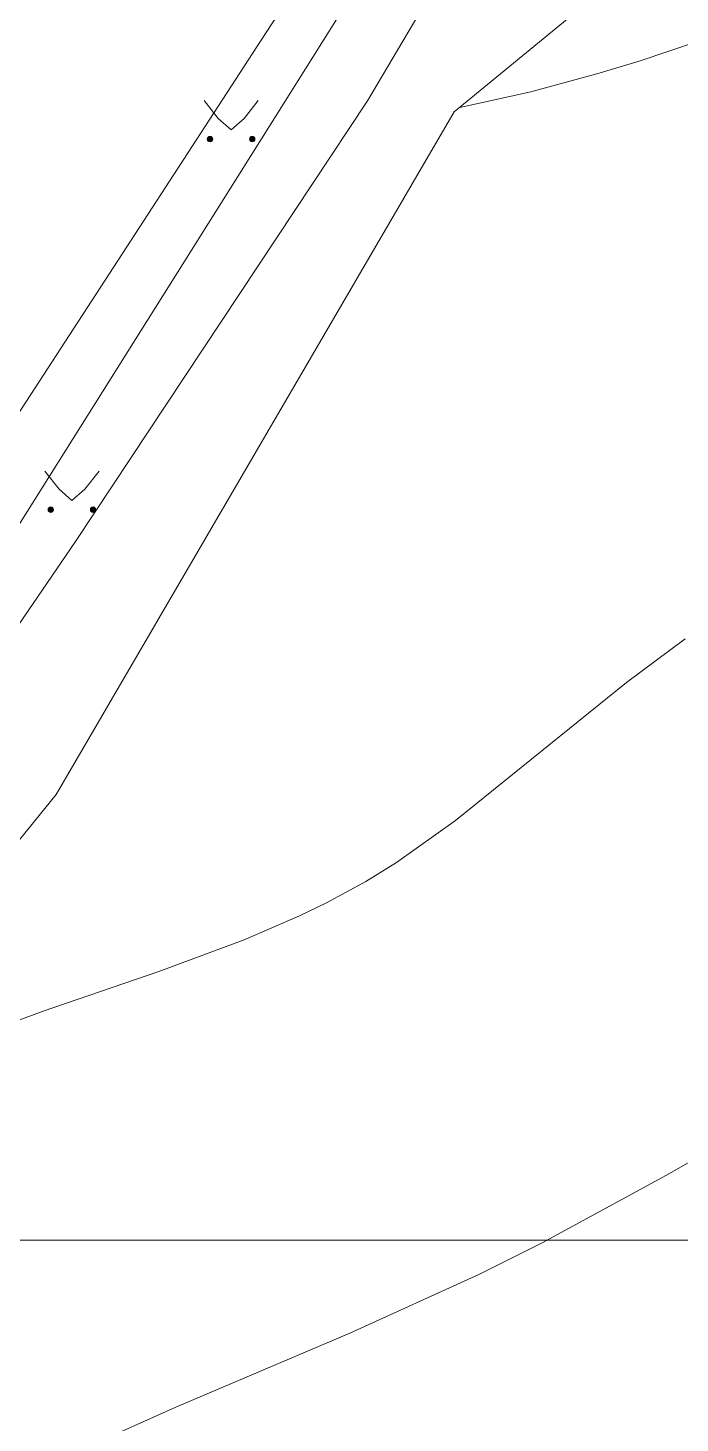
# Model space of a CAD drawing. Extents: x 1000 to 4000, y -5000 to -1000.
# Drawn here: x 1710.2 to 1733.7, y -4717.5 to -4667.2 of the extents above; entities that cross this region are included whole.
import ezdxf

# ---------------------------------------------------------------- set-up
doc = ezdxf.new("R2010")
doc.units = 0
doc.header["$MEASUREMENT"] = 0
for name, color, linetype in [('границы команд_1', 10, 'CONTINUOUS'), ('СЛОЙ_11', 7, 'CONTINUOUS'), ('СЛОЙ_24', 7, 'CONTINUOUS'), ('СЛОЙ_37', 7, 'CONTINUOUS'), ('СЛОЙ_41', 7, 'CONTINUOUS'), ('СЛОЙ_50', 7, 'CONTINUOUS')]:
    doc.layers.add(name, color=color, linetype=linetype)

msp = doc.modelspace()

# ---------------------------------------------------------------- linework, layer by layer
at = {"layer": 'границы команд_1', "color": 251, "lineweight": 0}
msp.add_lwpolyline([(1033.439, -1863.261), (3102.461, -1863.261), (3102.461, -4710.896), (1033.439, -4710.896)], close=True, dxfattribs=at)
at = {"layer": 'СЛОЙ_11', "color": 253, "linetype": 'Continuous', "lineweight": 0}
msp.add_lwpolyline([(1729.737, -4649.521), (1731.587, -4650.547), (1707.463, -4688.937), (1691.576, -4710.879), (1670.887, -4737.116), (1652.967, -4759.779)], dxfattribs=at)
at = {"layer": 'СЛОЙ_24', "color": 253, "linetype": 'Continuous', "lineweight": 0}
msp.add_lwpolyline([(1729.737, -4649.521), (1728.177, -4653.03), (1718.778, -4667.388), (1702.413, -4692.549), (1693.317, -4705.62), (1690.641, -4708.743), (1682.748, -4718.29), (1671.378, -4731.406), (1668.657, -4734.35), (1665.781, -4736.269), (1662.927, -4737.786), (1659.36, -4739.124), (1654.455, -4740.463), (1652.76, -4740.909), (1651.757, -4741.89), (1651.133, -4744.835), (1650.018, -4746.753), (1648.502, -4748.448), (1646.406, -4750.188), (1644.224, -4752.619)], dxfattribs=at)
at = {"layer": 'СЛОЙ_37', "color": 253, "linetype": 'Continuous', "lineweight": 0}
for points in [[(1652.877, -4760.626), (1660.77, -4753.845), (1664.381, -4750.544), (1689.705, -4716.059), (1699.33, -4704.133), (1711.911, -4685.724), (1722.424, -4669.849), (1733.617, -4650.934), (1741.019, -4647.454), (1751.908, -4640.227), (1754.455, -4637.436), (1769.679, -4615.679), (1775.576, -4608.566), (1782.811, -4600.448), (1794.103, -4591.662), (1810.958, -4581.285)], [(1740.707, -4657.789), (1725.552, -4670.243), (1711.207, -4694.845), (1694.238, -4715.791), (1675.66, -4741.955), (1663.534, -4757.95), (1653.947, -4764.106), (1651.894, -4764.256), (1641.548, -4757.953), (1626.986, -4745.146), (1603.888, -4728.729), (1601.569, -4721.859)]]:
    msp.add_lwpolyline(points, dxfattribs=at)
at = {"layer": 'СЛОЙ_41', "color": 253, "linetype": 'Continuous', "lineweight": 0}
for p, q in [((1716.538, -4669.839), (1717.048, -4670.489)), ((1718.488, -4669.839), (1717.978, -4670.489)), ((1717.048, -4670.489), (1717.508, -4670.899)), ((1717.978, -4670.489), (1717.508, -4670.899)), ((1710.804, -4683.192), (1711.314, -4683.842)), ((1712.754, -4683.192), (1712.244, -4683.842)), ((1711.314, -4683.842), (1711.774, -4684.252)), ((1712.244, -4683.842), (1711.774, -4684.252))]:
    msp.add_line(p, q, dxfattribs=at)
for centre in [(1716.752, -4671.229), (1718.273, -4671.229), (1711.018, -4684.582), (1712.539, -4684.582)]:
    msp.add_circle(centre, 0.0976, dxfattribs=at)
for points in [[(1716.715, -4671.319), (1716.698, -4671.147), (1716.715, -4671.138)], [(1716.733, -4671.324), (1716.715, -4671.138), (1716.733, -4671.133)], [(1716.715, -4671.319), (1716.715, -4671.138), (1716.733, -4671.324)], [(1716.752, -4671.326), (1716.733, -4671.133), (1716.752, -4671.131)], [(1716.733, -4671.324), (1716.733, -4671.133), (1716.752, -4671.326)], [(1718.236, -4671.319), (1718.219, -4671.147), (1718.236, -4671.138)], [(1718.254, -4671.324), (1718.236, -4671.138), (1718.254, -4671.133)], [(1718.236, -4671.319), (1718.236, -4671.138), (1718.254, -4671.324)], [(1718.273, -4671.326), (1718.254, -4671.133), (1718.273, -4671.131)], [(1718.254, -4671.324), (1718.254, -4671.133), (1718.273, -4671.326)], [(1716.656, -4671.248), (1716.654, -4671.229), (1716.656, -4671.209)], [(1716.662, -4671.266), (1716.656, -4671.209), (1716.662, -4671.191)], [(1716.656, -4671.248), (1716.656, -4671.209), (1716.662, -4671.266)], [(1716.671, -4671.283), (1716.662, -4671.191), (1716.671, -4671.174)], [(1716.662, -4671.266), (1716.662, -4671.191), (1716.671, -4671.283)], [(1716.683, -4671.298), (1716.671, -4671.174), (1716.683, -4671.16)], [(1716.671, -4671.283), (1716.671, -4671.174), (1716.683, -4671.298)], [(1716.698, -4671.31), (1716.683, -4671.16), (1716.698, -4671.147)], [(1716.683, -4671.298), (1716.683, -4671.16), (1716.698, -4671.31)], [(1716.698, -4671.31), (1716.698, -4671.147), (1716.715, -4671.319)], [(1718.177, -4671.248), (1718.175, -4671.229), (1718.177, -4671.209)], [(1718.183, -4671.266), (1718.177, -4671.209), (1718.183, -4671.191)], [(1718.177, -4671.248), (1718.177, -4671.209), (1718.183, -4671.266)], [(1718.192, -4671.283), (1718.183, -4671.191), (1718.192, -4671.174)], [(1718.183, -4671.266), (1718.183, -4671.191), (1718.192, -4671.283)], [(1718.204, -4671.298), (1718.192, -4671.174), (1718.204, -4671.16)], [(1718.192, -4671.283), (1718.192, -4671.174), (1718.204, -4671.298)], [(1718.219, -4671.31), (1718.204, -4671.16), (1718.219, -4671.147)], [(1718.204, -4671.298), (1718.204, -4671.16), (1718.219, -4671.31)], [(1718.219, -4671.31), (1718.219, -4671.147), (1718.236, -4671.319)], [(1710.922, -4684.601), (1710.92, -4684.582), (1710.922, -4684.562)], [(1710.928, -4684.619), (1710.922, -4684.562), (1710.928, -4684.544)], [(1710.922, -4684.601), (1710.922, -4684.562), (1710.928, -4684.619)], [(1710.937, -4684.636), (1710.928, -4684.544), (1710.937, -4684.527)], [(1710.928, -4684.619), (1710.928, -4684.544), (1710.937, -4684.636)], [(1710.949, -4684.651), (1710.937, -4684.527), (1710.949, -4684.513)], [(1710.937, -4684.636), (1710.937, -4684.527), (1710.949, -4684.651)], [(1710.964, -4684.663), (1710.949, -4684.513), (1710.964, -4684.5)], [(1710.949, -4684.651), (1710.949, -4684.513), (1710.964, -4684.663)], [(1710.981, -4684.672), (1710.964, -4684.5), (1710.981, -4684.491)], [(1710.964, -4684.663), (1710.964, -4684.5), (1710.981, -4684.672)], [(1710.999, -4684.677), (1710.981, -4684.491), (1710.999, -4684.486)], [(1710.981, -4684.672), (1710.981, -4684.491), (1710.999, -4684.677)], [(1711.018, -4684.679), (1710.999, -4684.486), (1711.018, -4684.484)], [(1710.999, -4684.677), (1710.999, -4684.486), (1711.018, -4684.679)], [(1712.443, -4684.601), (1712.441, -4684.582), (1712.443, -4684.562)], [(1712.449, -4684.619), (1712.443, -4684.562), (1712.449, -4684.544)], [(1712.443, -4684.601), (1712.443, -4684.562), (1712.449, -4684.619)], [(1712.458, -4684.636), (1712.449, -4684.544), (1712.458, -4684.527)], [(1712.449, -4684.619), (1712.449, -4684.544), (1712.458, -4684.636)], [(1712.47, -4684.651), (1712.458, -4684.527), (1712.47, -4684.513)], [(1712.458, -4684.636), (1712.458, -4684.527), (1712.47, -4684.651)], [(1712.485, -4684.663), (1712.47, -4684.513), (1712.485, -4684.5)], [(1712.47, -4684.651), (1712.47, -4684.513), (1712.485, -4684.663)], [(1712.502, -4684.672), (1712.485, -4684.5), (1712.502, -4684.491)], [(1712.485, -4684.663), (1712.485, -4684.5), (1712.502, -4684.672)], [(1712.52, -4684.677), (1712.502, -4684.491), (1712.52, -4684.486)], [(1712.502, -4684.672), (1712.502, -4684.491), (1712.52, -4684.677)], [(1712.539, -4684.679), (1712.52, -4684.486), (1712.539, -4684.484)], [(1712.52, -4684.677), (1712.52, -4684.486), (1712.539, -4684.679)]]:
    msp.add_solid(points, dxfattribs=at)
at = {"layer": 'СЛОЙ_41', "color": 253, "linetype": 'Continuous', "lineweight": 0, "extrusion": (0, 0, -1)}
for points in [[(-1716.752, -4671.326), (-1716.752, -4671.131), (-1716.771, -4671.324)], [(-1716.771, -4671.324), (-1716.752, -4671.131), (-1716.771, -4671.133)], [(-1716.771, -4671.324), (-1716.771, -4671.133), (-1716.789, -4671.319)], [(-1716.789, -4671.319), (-1716.771, -4671.133), (-1716.789, -4671.138)], [(-1716.789, -4671.319), (-1716.789, -4671.138), (-1716.806, -4671.31)], [(-1716.806, -4671.31), (-1716.789, -4671.138), (-1716.806, -4671.147)], [(-1718.273, -4671.326), (-1718.273, -4671.131), (-1718.292, -4671.324)], [(-1718.292, -4671.324), (-1718.273, -4671.131), (-1718.292, -4671.133)], [(-1718.292, -4671.324), (-1718.292, -4671.133), (-1718.31, -4671.319)], [(-1718.31, -4671.319), (-1718.292, -4671.133), (-1718.31, -4671.138)], [(-1718.31, -4671.319), (-1718.31, -4671.138), (-1718.327, -4671.31)], [(-1718.327, -4671.31), (-1718.31, -4671.138), (-1718.327, -4671.147)], [(-1716.806, -4671.31), (-1716.806, -4671.147), (-1716.821, -4671.298)], [(-1716.821, -4671.298), (-1716.806, -4671.147), (-1716.821, -4671.16)], [(-1716.821, -4671.298), (-1716.821, -4671.16), (-1716.833, -4671.283)], [(-1716.833, -4671.283), (-1716.821, -4671.16), (-1716.833, -4671.174)], [(-1716.833, -4671.283), (-1716.833, -4671.174), (-1716.842, -4671.266)], [(-1716.842, -4671.266), (-1716.833, -4671.174), (-1716.842, -4671.191)], [(-1716.842, -4671.266), (-1716.842, -4671.191), (-1716.848, -4671.248)], [(-1716.848, -4671.248), (-1716.842, -4671.191), (-1716.848, -4671.209)], [(-1716.848, -4671.248), (-1716.848, -4671.209), (-1716.85, -4671.229)], [(-1718.327, -4671.31), (-1718.327, -4671.147), (-1718.342, -4671.298)], [(-1718.342, -4671.298), (-1718.327, -4671.147), (-1718.342, -4671.16)], [(-1718.342, -4671.298), (-1718.342, -4671.16), (-1718.354, -4671.283)], [(-1718.354, -4671.283), (-1718.342, -4671.16), (-1718.354, -4671.174)], [(-1718.354, -4671.283), (-1718.354, -4671.174), (-1718.363, -4671.266)], [(-1718.363, -4671.266), (-1718.354, -4671.174), (-1718.363, -4671.191)], [(-1718.363, -4671.266), (-1718.363, -4671.191), (-1718.369, -4671.248)], [(-1718.369, -4671.248), (-1718.363, -4671.191), (-1718.369, -4671.209)], [(-1718.369, -4671.248), (-1718.369, -4671.209), (-1718.371, -4671.229)], [(-1711.018, -4684.679), (-1711.018, -4684.484), (-1711.037, -4684.677)], [(-1711.037, -4684.677), (-1711.018, -4684.484), (-1711.037, -4684.486)], [(-1711.037, -4684.677), (-1711.037, -4684.486), (-1711.055, -4684.672)], [(-1711.055, -4684.672), (-1711.037, -4684.486), (-1711.055, -4684.491)], [(-1711.055, -4684.672), (-1711.055, -4684.491), (-1711.072, -4684.663)], [(-1711.072, -4684.663), (-1711.055, -4684.491), (-1711.072, -4684.5)], [(-1711.072, -4684.663), (-1711.072, -4684.5), (-1711.087, -4684.651)], [(-1711.087, -4684.651), (-1711.072, -4684.5), (-1711.087, -4684.513)], [(-1711.087, -4684.651), (-1711.087, -4684.513), (-1711.099, -4684.636)], [(-1711.099, -4684.636), (-1711.087, -4684.513), (-1711.099, -4684.527)], [(-1711.099, -4684.636), (-1711.099, -4684.527), (-1711.108, -4684.619)], [(-1711.108, -4684.619), (-1711.099, -4684.527), (-1711.108, -4684.544)], [(-1711.108, -4684.619), (-1711.108, -4684.544), (-1711.114, -4684.601)], [(-1711.114, -4684.601), (-1711.108, -4684.544), (-1711.114, -4684.562)], [(-1711.114, -4684.601), (-1711.114, -4684.562), (-1711.116, -4684.582)], [(-1712.539, -4684.679), (-1712.539, -4684.484), (-1712.558, -4684.677)], [(-1712.558, -4684.677), (-1712.539, -4684.484), (-1712.558, -4684.486)], [(-1712.558, -4684.677), (-1712.558, -4684.486), (-1712.576, -4684.672)], [(-1712.576, -4684.672), (-1712.558, -4684.486), (-1712.576, -4684.491)], [(-1712.576, -4684.672), (-1712.576, -4684.491), (-1712.593, -4684.663)], [(-1712.593, -4684.663), (-1712.576, -4684.491), (-1712.593, -4684.5)], [(-1712.593, -4684.663), (-1712.593, -4684.5), (-1712.608, -4684.651)], [(-1712.608, -4684.651), (-1712.593, -4684.5), (-1712.608, -4684.513)], [(-1712.608, -4684.651), (-1712.608, -4684.513), (-1712.62, -4684.636)], [(-1712.62, -4684.636), (-1712.608, -4684.513), (-1712.62, -4684.527)], [(-1712.62, -4684.636), (-1712.62, -4684.527), (-1712.629, -4684.619)], [(-1712.629, -4684.619), (-1712.62, -4684.527), (-1712.629, -4684.544)], [(-1712.629, -4684.619), (-1712.629, -4684.544), (-1712.635, -4684.601)], [(-1712.635, -4684.601), (-1712.629, -4684.544), (-1712.635, -4684.562)], [(-1712.635, -4684.601), (-1712.635, -4684.562), (-1712.637, -4684.582)]]:
    msp.add_solid(points, dxfattribs=at)
at = {"layer": 'СЛОЙ_50', "color": 253, "linetype": 'Continuous', "lineweight": 0}
for points in [[(1725.745, -4670.085), (1728.302, -4669.523), (1730.68, -4668.878), (1732.251, -4668.403), (1735.376, -4667.354), (1739.347, -4665.825), (1741.293, -4664.963), (1744.122, -4663.516), (1745.925, -4662.433), (1746.796, -4661.852), (1748.059, -4660.927), (1749.661, -4659.588), (1750.677, -4658.635), (1752.603, -4656.607), (1753.52, -4655.54), (1755.281, -4653.323), (1756.97, -4651.027), (1760.249, -4646.343), (1764.421, -4640.579), (1766.572, -4637.776), (1769.911, -4633.68), (1773.415, -4629.724), (1775.24, -4627.802), (1779.422, -4623.683)], [(1733.872, -4689.239), (1731.753, -4690.805), (1725.595, -4695.78), (1723.467, -4697.29), (1722.363, -4697.974), (1720.943, -4698.748), (1719.971, -4699.219), (1717.978, -4700.076), (1714.903, -4701.216), (1710.747, -4702.651), (1708.691, -4703.413), (1705.685, -4704.676), (1701.735, -4706.537)], [(1712.411, -4718.311), (1715.515, -4716.925), (1721.788, -4714.25), (1726.44, -4712.139), (1728.72, -4710.997), (1733.198, -4708.564), (1742.044, -4703.502)]]:
    msp.add_lwpolyline(points, dxfattribs=at)

doc.saveas('drawing.dxf')
